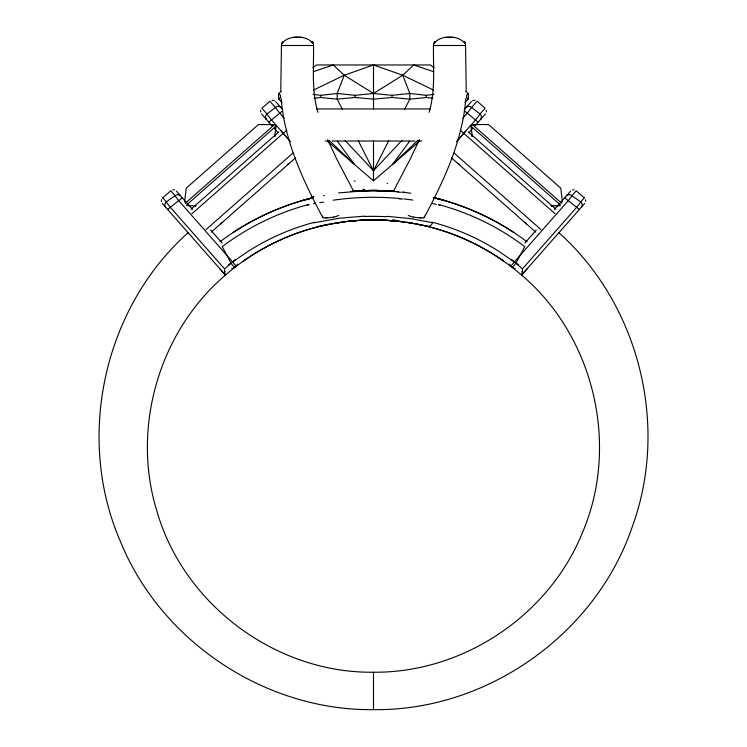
<?xml version="1.0" encoding="UTF-8"?>
<svg xmlns="http://www.w3.org/2000/svg" width="747" height="747" viewBox="0 0 747 747"><rect width="100%" height="100%" fill="white"/><g stroke="black" fill="none" stroke-linecap="round" stroke-linejoin="round"><path stroke-width="1.12" d="M466.249 90.835L465.549 45.502L433.475 45.502C433.157 67.772 435.538 90.592 429.123 112.293M522.442 269.639L522.377 271.647M322.62 217.153L323.246 217.881L325.188 218.049M585.639 201.373L585.499 199.776M486.372 111.863L486.269 110.229M275.083 136.281L275.157 135.095M424.38 217.153L423.754 217.881L421.868 218.049M465.876 98.352C462.542 140.95 443.998 180.419 424.193 217.601M184.565 201.839L186.246 188.151L258.462 124.544L273.402 124.609M274.709 136.486L275.97 126.224L274.551 124.618L185.153 203.361M260.731 110.229L260.628 111.863M161.501 199.776L161.361 201.373M433.568 44.204C439.656 34.53 458.583 34.698 465.288 43.69L464.242 41.888L465.288 43.69M281.572 44.204C287.679 34.549 306.587 34.679 313.292 43.69L311.882 41.496L313.282 43.728M433.718 43.728L435.118 41.496L433.708 43.69M281.722 43.728L282.758 41.888L281.712 43.69M433.437 90.032L402.745 75.232L373.5 64.961L344.255 75.232L337.186 93.478L337.186 99.155L342.453 109.529M419.394 139.633L410.122 159.307L393.296 191.4M221.859 222.289L221.504 222.877M388.767 140.651L373.5 170.736L345.077 140.417M404.547 109.529L409.814 99.155L409.814 93.478L402.745 75.232L413.763 64.961L433.269 71.563M167.664 209.403L182.24 197.843M244.745 259.601L243.681 260.843A9.842 7.209 55.1 0 1 243.27 261.161M221.439 222.97L220.626 223.867M409.664 141.155L392.483 164.489L417.61 140.585M464.298 109.604L471.404 101.536M462.879 118.11L467.855 112.386A8.04 0.542 -50.5 0 0 471.236 107.923L477.062 101.172L485.092 108.231L480.041 113.974L471.534 107.456A3.996 3.614 41.3 0 0 466.137 107.512M457.678 140.184L475.596 119.847A7.993 0.542 -50.4 0 0 480.032 113.983A4.006 3.651 41.5 0 1 480.629 119.371M456.454 141.771L465.801 131.164M472.291 136.486L471.03 126.224L472.449 124.618L561.847 203.361M468.957 132.621L472.674 128.4M474.513 126.318L485.447 113.899M554.545 209.356L570.689 191.027M524.898 243.036L536.309 230.067M584.21 197.918L580.69 201.914A7.106 0.514 -51.4 0 1 576.964 206.966L522.452 268.883L511.751 259.695M584.686 203.436L521.602 275.064C594.098 336.533 619.861 445.193 582.455 532.611C548.989 615.575 462.953 673.056 373.5 672.225C276.353 673.43 184.117 605.023 157.066 511.714C130.986 428.302 158.887 331.743 225.426 275.101L162.314 203.436M521.723 274.943L527.186 268.733M401.923 140.417L373.5 170.736L358.233 140.651M465.614 91.395L468.397 93.478L466.567 95.317L466.567 97.521L468.397 99.155L464.867 102.199M235.249 259.695L224.548 268.883L170.036 206.966A7.106 0.514 51.4 0 1 166.292 201.895L162.79 197.918M188.095 232.719C104.001 307.755 75.41 436.631 119.894 540.193C160.26 640.963 264.961 710.92 373.5 709.65C486.699 711.135 595.219 634.707 631.953 527.625C669.536 426.313 639.423 304.776 558.905 232.719M225.445 275.129L236.295 265.876A5.238 0.532 53.4 0 1 232.803 262.076L178.682 200.607A7.143 0.523 51.6 0 1 175.031 195.639L170.783 190.812L162.734 197.852M282.133 102.199L278.603 99.155L280.433 97.521L280.433 95.317L278.603 93.478L281.386 91.395M282.74 110.705L268.873 122.078M286.708 130.249L192.016 213.679M186.573 204.967L275.97 126.224M191.101 209.141L278.78 131.911M206.032 229.6L292.843 153.135M211.308 232.074L295.513 157.906M289.341 163.341L287.287 164.471M328.036 141.697L373.5 180.821L418.964 141.697M312.918 67.706L316.56 64.961L430.44 64.961L434.082 67.706M243.279 261.151L247.248 258.415A227.433 226.612 61.8 0 1 319.716 226.35L321.92 225.846M402.745 75.232L373.5 93.478L354.984 95.317L337.186 93.478L320.78 95.317L313.04 94.327M228.461 264.821L247.537 251.748A235.501 234.297 61.8 0 1 314.683 222.232M338.746 215.397L336.589 216.341M313.563 90.032L344.255 75.232L373.5 93.478L392.016 95.317L409.814 93.478L426.22 95.317L433.96 94.327M472.562 100.649L474.943 100.257M313.731 71.563L333.237 64.961L344.255 75.232M308.25 198.945L302.292 200.607A90.742 32.168 -15.8 0 1 311.34 198.16A55.502 11.775 -14.7 0 1 312.479 197.871M308.67 198.833L307.792 199.066L310.21 198.441M308.604 198.861L311.35 198.16A63.075 15.127 -15.2 0 1 313.609 197.6M310.649 198.328L312.685 197.824M320.435 226.201L320.267 226.238A5.836 5.145 76.5 0 1 318.035 226.229M307.138 205.201L309.295 204.697M321.49 225.911L322.2 225.743M313.749 222.839L339.203 218.227L364.536 216.154M322.125 225.799L323.274 225.491M322.751 225.65L340.707 222.279M323.628 225.417L324.347 225.249M325.375 225.024L324.74 225.118L335.861 223.036M313.553 203.735L315.551 203.305M333.853 217.022L335.235 216.723A15.201 5.117 -35.6 0 0 336.57 216.359M334.46 223.278L334.637 223.25M336.29 222.961L337.27 222.802M337.028 222.849L338.839 222.559M337.84 222.709L339.11 222.513L338.456 222.615M339.81 222.41L349.913 221.112M572.585 189.859L574.182 189.803M333.171 200.205C355.255 196.993 377.73 196.461 399.953 198.534M342.201 222.064L342.798 221.98M342.322 222.046L346.72 221.476M344.031 221.812L344.675 221.728M338.531 192.885L368.504 190.532L398.59 191.718M346.001 221.56L349.857 221.121M314.142 98.268L320.78 97.512L337.186 99.155L354.984 97.455L373.5 99.155L392.016 97.455L409.814 99.155L426.22 97.512L432.858 98.268M348.158 221.308L348.886 221.224M349.661 221.14L350.688 221.037M350.436 221.056L361.828 220.188M350.623 221.047L355.861 220.57M326.803 217.947L332.359 217.274A55.661 18.591 -35.3 0 0 333.806 217.078M352.771 220.832L353.714 220.748M355.002 220.645L356.319 220.533M355.759 220.58L357.197 220.477M353.826 191.241L357.776 190.98M354.19 191.213L375.48 190.485L393.93 191.297M446.192 37.499L452.785 37.499M357.057 220.486L358.551 220.384M294.215 37.499L297.511 37.35M172.818 189.803L174.415 189.859M356.608 191.055L357.225 191.008M551.678 206.284L552.593 206.228M358.364 220.393L361.277 220.216M359.69 220.309L365.442 220.029M359.961 190.849L358.784 190.924L360.558 190.821L359.877 190.858M360.969 190.802L361.604 190.765M361.819 220.188L377.935 219.926L394.547 220.86M362.146 190.746L363.238 190.69M362.062 190.756L362.612 190.728M362.332 190.737L365.965 190.597M364.256 190.662L364.872 190.634A90.686 33.307 -0.1 0 1 373.5 190.476A90.34 33.045 0.1 0 1 382.128 190.634L382.744 190.662M272.057 100.257L274.438 100.649M367.823 190.55L369.7 190.513A22.261 2.11 0 0 1 377.366 190.476L379.177 190.55M473.598 124.609L488.538 124.544L560.754 188.151L562.435 201.839M550.95 205.77L560.147 205.733M372.015 219.889L379.401 219.963M316.56 108.941L430.44 108.941M325.216 141.024L328.923 141.024M332.088 141.024L345.095 141.024M347.066 141.024L399.934 141.024M401.905 141.024L414.912 141.024M418.077 141.024L421.784 141.024M186.853 205.733L196.05 205.77M383.211 190.672L383.846 190.709M381.586 220.029L395.452 220.953M382.866 190.662L391.549 191.129M383.762 190.69L384.938 190.756M386.572 190.83L387.123 190.858M384.854 220.169L394.304 220.841M386.442 190.821L388.179 190.915M387.618 216.378L410.178 218.563L432.578 222.69A5.201 4.566 -76.4 0 1 430.617 225.37A5.855 5.136 -76.4 0 1 426.621 226.192L426.117 226.089M422.4 225.127L421.943 225.09M386.582 220.262L387.964 220.346M389.224 190.98L389.85 191.017M194.407 206.228L195.322 206.284M389.775 191.008L390.401 191.055M299.164 37.387L300.808 37.499M389.336 220.44L390.681 220.542M422.26 225.118L411.139 223.036M420.197 217.947L414.641 217.274A55.661 18.591 35.3 0 1 413.194 217.078M394.687 220.879L398.011 221.215M395.107 220.916L396.396 221.047M396.209 221.028L397.74 221.187M397.152 221.121L404.725 222.055M398.104 221.224L399.58 221.392M403.838 198.926L412.82 200.047M398.543 221.271L412.54 223.278M402.278 192.1L410.785 193.221M400.28 221.476L400.99 221.56M401.662 221.644L402.969 221.812M403.595 221.896L404.202 221.98M406.508 222.307L408.357 222.587M407.89 222.513L409.16 222.709L408.553 222.615M409.729 222.802L410.719 222.961M409.907 222.839L411.532 223.11M411.877 223.166L425.51 225.911M413.147 217.022L411.84 216.742A15.201 5.117 35.6 0 1 410.43 216.359M431.841 203.389L436.416 204.389M423.017 225.333L423.726 225.491M424.931 225.809L425.865 225.996M438.713 204.921L439.731 205.173M425.734 225.996L426.22 226.08M426.472 226.173L427.312 226.378M426.939 226.248L427.293 226.341A227.433 226.612 -61.8 0 1 499.743 258.425L503.721 261.151A9.842 7.209 -55 0 1 503.301 260.824L502.255 259.601M434.334 197.824L435.408 198.095M435.268 198.058L436.36 198.328M436.22 198.3L437.172 198.543M437.051 198.506L438.405 198.861M438.312 198.833L439.208 199.066M439.049 199.029L435.65 198.16A74.877 21.364 15.2 0 0 434.521 197.871M438.806 198.963L444.708 200.607A106.532 44.288 15.7 0 0 435.65 198.16A53.009 10.682 14.9 0 0 433.391 197.6M459.713 164.471L457.659 163.341M564.76 197.843L579.336 209.403M410.411 216.341L408.254 215.397M518.539 264.821L499.463 251.748A235.501 234.297 -61.8 0 0 432.317 222.232M478.127 122.078L464.26 110.705M471.03 126.224L560.427 204.967M468.22 131.911L555.899 209.141M554.984 213.679L460.292 130.249M454.157 153.135L540.968 229.6M451.487 157.906L535.692 232.074M584.266 197.852L576.245 190.784L571.931 195.677A7.143 0.523 -51.6 0 1 568.318 200.607L514.207 262.085A5.238 0.532 -53.4 0 1 510.724 265.857L521.527 275.111M526.374 223.867L525.561 222.97M329.39 140.585L354.517 164.489L337.336 141.155M275.596 101.536L282.702 109.604M284.121 118.11L279.145 112.386A8.04 0.542 50.5 0 1 275.764 107.923L269.938 101.172L261.908 108.231L266.959 113.974L275.466 107.456A3.996 3.614 -41.3 0 1 280.863 107.512M289.322 140.184L271.404 119.847A7.993 0.542 50.4 0 1 266.968 113.983A4.006 3.651 -41.5 0 0 266.371 119.371M281.199 131.164L290.546 141.771M261.553 113.899L272.487 126.318M274.326 128.4L278.043 132.621M176.311 191.027L192.455 209.356M219.814 268.733L225.305 274.971M210.691 230.067L222.102 243.036M525.496 222.877L525.141 222.289M322.807 217.601C303.002 180.419 284.458 140.95 281.124 98.352M353.704 191.4L336.878 159.307L327.606 139.633M313.292 43.69L312.246 41.888L313.432 44.204M465.278 43.728L464.578 42.318L465.428 44.204M317.877 112.293C311.462 90.592 313.833 67.772 313.535 45.502L281.46 45.502L280.751 90.835M471.843 135.095L471.917 136.281M224.623 271.647L224.558 269.639M468.397 93.478L468.397 99.155M426.22 95.317L426.22 97.512M392.016 95.317L392.016 97.455M373.5 64.961L373.5 109.548M373.5 140.716L373.5 180.821M373.5 672.235L373.5 709.641M354.984 95.317L354.984 97.455M320.78 95.317L320.78 97.512M278.603 93.478L278.603 99.155M364.956 216.462A43.139 6.424 0.1 0 1 386.871 216.714M395.35 220.169A112.059 2.699 9.1 0 1 392.679 219.805M362.454 220.216A37.593 6.013 0 0 1 381.502 220.094M341.893 222.317A107.867 2.577 -9.1 0 1 338.204 222.793M365.507 220.085A37.63 6.023 0 0 1 384.761 220.216M362.753 189.29A135.114 0.626 12.2 0 1 364.741 189.719M398.758 198.777A61.133 7.722 1 0 1 402.558 199.141M323.554 202.176A123.134 2.671 -9.2 0 1 319.725 202.652M354.218 180.942A122.275 0.598 12.8 0 1 355.133 181.148M397.469 191.96A58.07 7.815 1.1 0 1 401.074 192.324M324.487 195.639A112.704 2.643 -9.7 0 1 323.61 195.751M387.077 183.585A114.207 0.878 -12.3 0 1 387.693 183.445M411.037 222.597A80.788 1.643 5.3 0 1 411.42 222.755M390.149 220.701A81.124 1.242 6 0 1 393.127 221.065M336.608 222.681A82.544 1.475 -5.6 0 1 337.495 222.503M353.359 221.121A80.816 1.251 -6 0 1 356.338 220.757M311.415 197.124A59.2 14.193 -15.2 0 1 313.843 196.526M350.576 191.521A106.662 42.177 -0.7 0 1 356.058 191.092A108.343 43.802 -1.5 0 0 352.855 191.325A103.161 39.544 -1.5 0 1 356.142 191.083A112.395 47.061 -0.7 0 0 352.78 191.335M396.424 191.521A106.401 41.963 0.7 0 0 390.942 191.092A103.067 39.47 1.5 0 1 394.145 191.325A106.634 42.411 1.5 0 0 390.858 191.083A110.304 45.306 0.8 0 1 394.22 191.335M403.1 192.203A62.038 14.128 3.1 0 1 404.211 192.334M433.521 198.058A51.786 9.655 14.8 0 1 435.688 198.59M364.872 190.634A93.935 35.716 -0.2 0 1 373.5 190.476A94.318 36.015 0.1 0 1 382.128 190.634M311.34 197.675A53.821 11.438 -14.7 0 1 312.517 197.385M581.399 207.106A4.062 3.361 41.4 0 0 580.699 201.905L571.941 195.667A4.071 3.287 40.4 0 0 566.758 195.574A4.071 3.315 41.4 0 1 568.869 194.537M510.761 265.82A4.165 4.165 0 0 1 509.426 264.046M522.751 272.356A7.825 0.523 -89 0 1 522.62 274.084M522.106 271.301A5.733 1.12 88.2 0 1 521.742 274.607M522.125 275.298A5.733 1.793 74 0 1 521.826 275.129M481.161 118.437A4.006 3.651 41.5 0 1 480.545 119.455M439.824 199.206A257.313 256.426 -61.8 0 1 513.787 232.438M434.24 197.806A257.575 256.314 -61.8 0 1 527.065 241.804M438.797 204.613A252.421 251.141 -61.8 0 1 524.786 246.678L515.841 263.364A5.35 0.532 -52.2 0 1 512.087 267.342A5.35 5.35 0 0 0 515.243 268.462M417.676 224.24A228.293 227.069 -61.8 0 1 512.078 267.361M233.213 232.438A257.313 256.426 61.8 0 1 307.176 199.206M219.935 241.804A257.575 256.314 61.8 0 1 312.76 197.806M308.203 204.613A252.421 251.141 61.8 0 0 222.214 246.678L231.159 263.364A5.35 0.532 52.2 0 0 234.913 267.342A5.35 5.35 0 0 1 231.757 268.462M234.922 267.361A228.293 227.069 61.8 0 1 329.324 224.24M266.455 119.455A4.006 3.651 -41.5 0 1 265.839 118.437M165.601 207.106A4.062 3.38 -41.4 0 1 166.292 201.886L175.059 195.667A4.071 3.287 -40.4 0 1 180.242 195.574A4.071 3.315 -41.4 0 0 178.131 194.537M237.574 264.046A4.165 4.165 0 0 1 236.239 265.82M224.38 274.084A7.825 0.523 89 0 1 224.249 272.356M225.258 274.607A5.733 1.12 -88.2 0 1 224.894 271.301M225.174 275.129A5.733 1.793 -74 0 1 224.875 275.298M421.663 217.9A55.129 18.862 36.3 0 1 420.038 217.779M424.249 216.088A14.062 4.893 37.9 0 1 424.548 216.63M326.962 217.779A55.129 18.862 -36.3 0 1 325.337 217.9M322.452 216.63A14.062 4.893 -37.9 0 1 322.751 216.088M407.19 222.41L406.452 222.298L407.19 222.41M373.5 190.485A110.827 49.619 -0.1 0 0 364.807 190.644A114.954 53.336 -0.1 0 1 373.5 190.485A114.954 53.345 0.1 0 1 382.193 190.644A110.752 49.545 0.1 0 0 373.5 190.485"/></g></svg>
